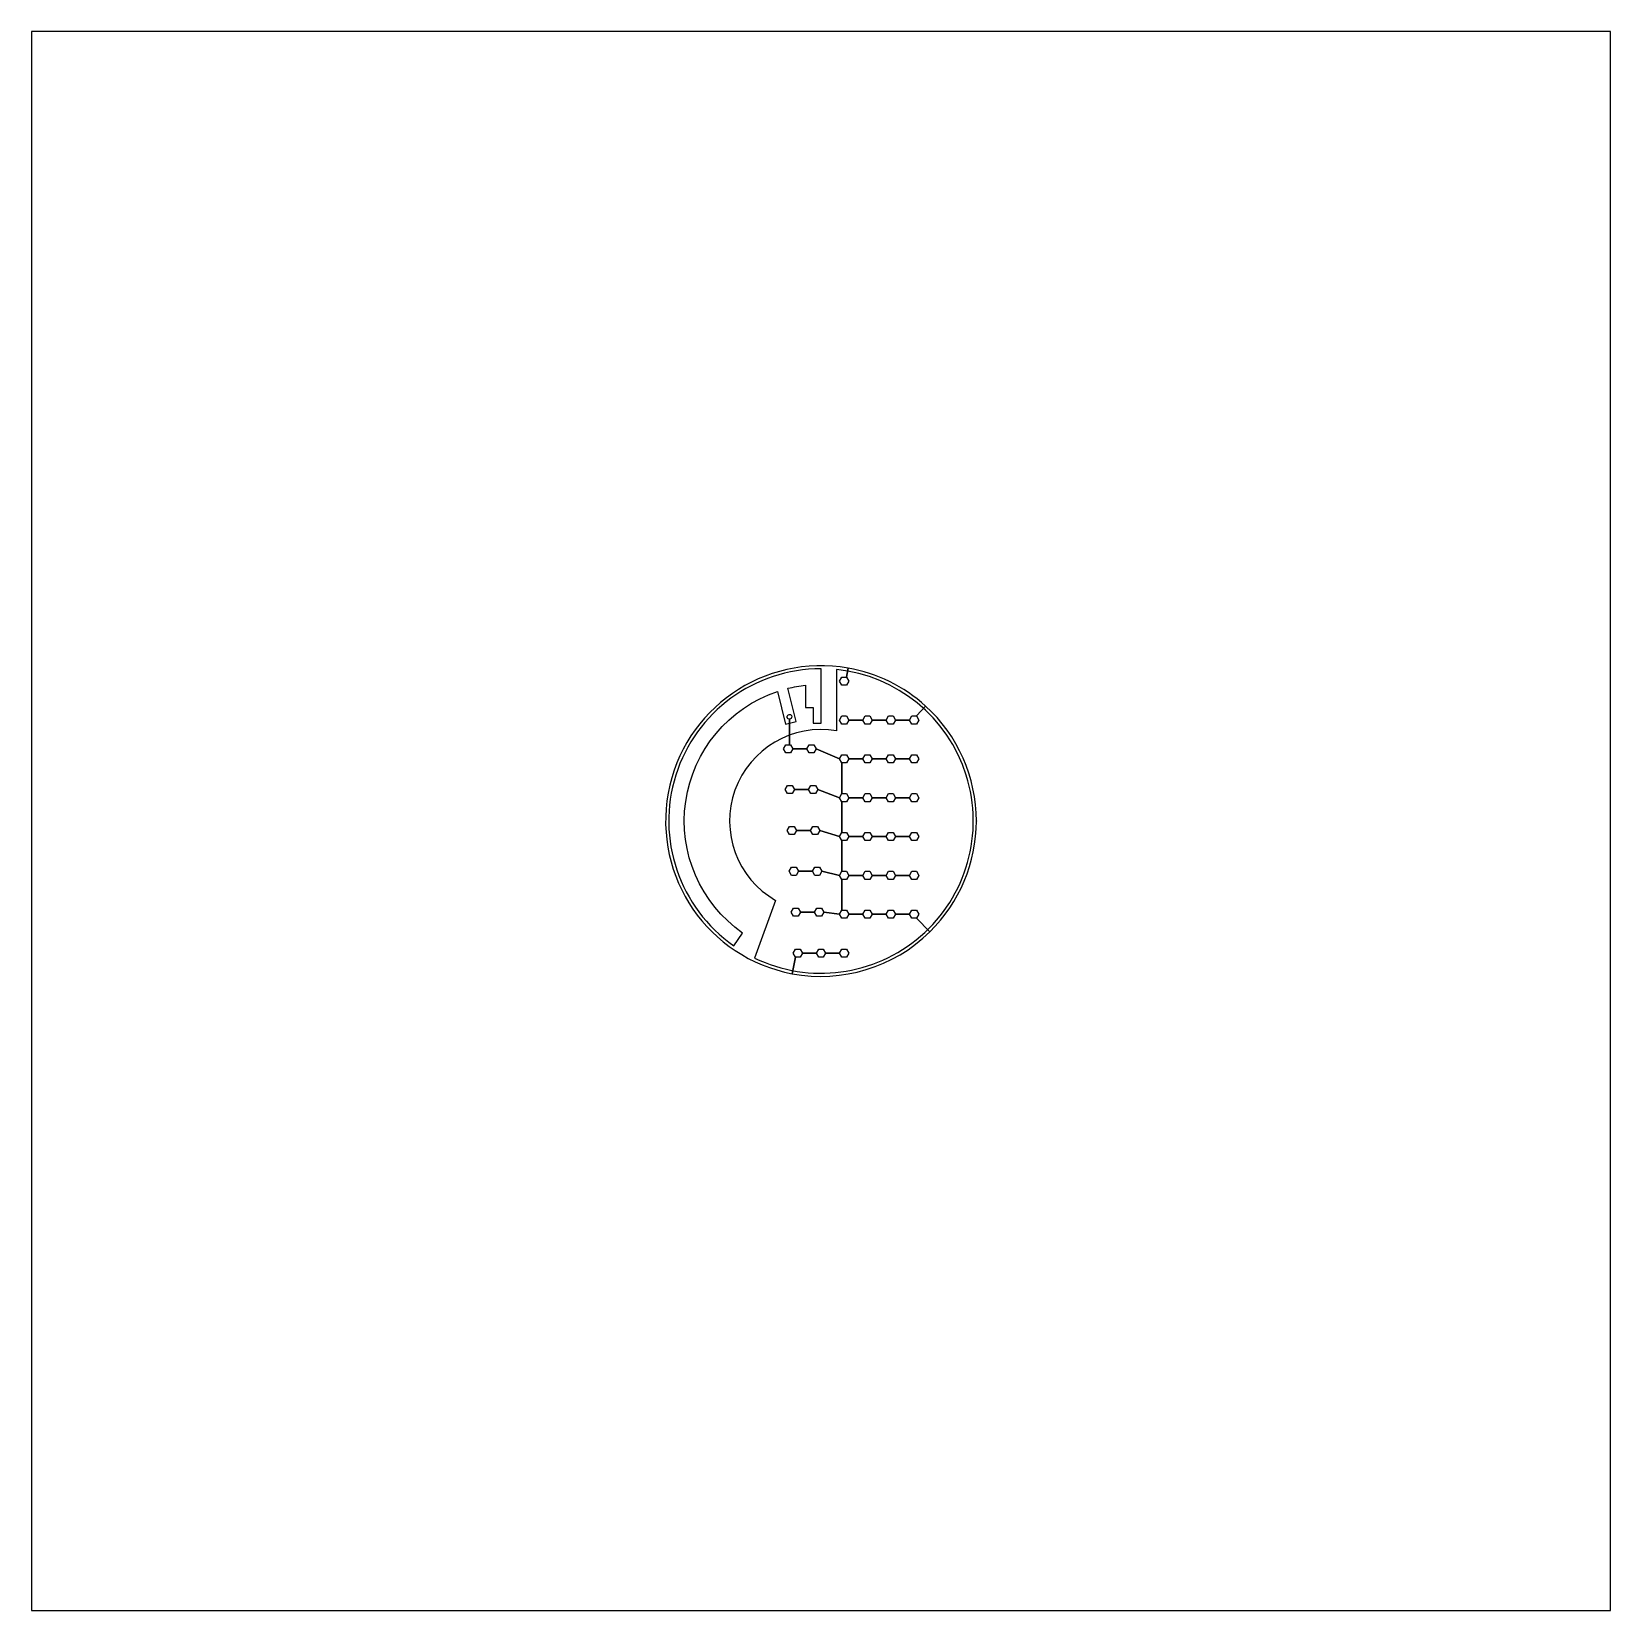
# Model space of a CAD drawing. Extents: x -51 to 51, y -51 to 51.
import ezdxf

# ---------------------------------------------------------------- set-up
doc = ezdxf.new("R2010")
doc.units = 0
doc.layers.add('TOP', color=50, linetype='CONTINUOUS')

msp = doc.modelspace()

# ---------------------------------------------------------------- linework, layer by layer
at = {"layer": 'TOP'}
msp.add_lwpolyline([(50.82, -50.82), (50.82, 50.82), (-50.82, 50.82), (-50.82, -50.82), (50.82, -50.82)], close=True, dxfattribs=at)
for points in [[(10, 0, 0.211209), (6.73, 7.4), (6.15, 6.76), (6.3, 6.5), (6.15, 6.24), (5.85, 6.24), (5.7, 6.5), (4.8, 6.5), (4.65, 6.24), (4.35, 6.24), (4.2, 6.5), (3.3, 6.5), (3.15, 6.24), (2.85, 6.24), (2.7, 6.5), (1.8, 6.5), (1.65, 6.24), (1.35, 6.24), (1.2, 6.5), (1.35, 6.76), (1.65, 6.76), (1.8, 6.5), (2.7, 6.5), (2.85, 6.76), (3.15, 6.76), (3.3, 6.5), (4.2, 6.5), (4.35, 6.76), (4.65, 6.76), (4.8, 6.5), (5.7, 6.5), (5.85, 6.76), (6.15, 6.76), (6.73, 7.4, 0.141396), (1.75, 9.84), (1.65, 9.26), (1.8, 9), (1.65, 8.74), (1.35, 8.74), (1.2, 9), (1.35, 9.26), (1.65, 9.26), (1.75, 9.84, 0.995092), (-1.85, -9.83), (-1.65, -8.76), (-1.8, -8.5), (-1.65, -8.24), (-1.35, -8.24), (-1.2, -8.5), (-0.3, -8.5), (-0.15, -8.24), (0.15, -8.24), (0.3, -8.5), (1.2, -8.5), (1.35, -8.24), (1.65, -8.24), (1.8, -8.5), (1.65, -8.76), (1.35, -8.76), (1.2, -8.5), (0.3, -8.5), (0.15, -8.76), (-0.15, -8.76), (-0.3, -8.5), (-1.2, -8.5), (-1.35, -8.76), (-1.65, -8.76), (-1.85, -9.83, 0.24544), (7.01, -7.13), (6.15, -6.26), (5.85, -6.26), (5.7, -6), (4.8, -6), (4.65, -6.26), (4.35, -6.26), (4.2, -6), (3.3, -6), (3.15, -6.26), (2.85, -6.26), (2.7, -6), (1.8, -6), (1.65, -6.26), (1.35, -6.26), (1.2, -6), (0.18, -5.87), (0.03, -6.13), (-0.27, -6.13), (-0.42, -5.87), (-1.32, -5.87), (-1.48, -6.13), (-1.77, -6.13), (-1.93, -5.87), (-1.77, -5.61), (-1.48, -5.61), (-1.32, -5.87), (-0.42, -5.87), (-0.27, -5.61), (0.03, -5.61), (0.18, -5.87), (1.2, -6), (1.35, -5.74), (1.35, -3.76), (1.2, -3.5), (0.05, -3.24), (-0.1, -3.5), (-0.4, -3.5), (-0.55, -3.24), (-1.45, -3.24), (-1.6, -3.5), (-1.9, -3.5), (-2.05, -3.24), (-1.9, -2.98), (-1.6, -2.98), (-1.45, -3.24), (-0.55, -3.24), (-0.4, -2.98), (-0.1, -2.98), (0.05, -3.24), (1.2, -3.5), (1.35, -3.24), (1.35, -1.26), (1.2, -1), (-0.07, -0.61), (-0.22, -0.87), (-0.52, -0.87), (-0.67, -0.61), (-1.57, -0.61), (-1.72, -0.87), (-2.02, -0.87), (-2.17, -0.61), (-2.02, -0.35), (-1.72, -0.35), (-1.57, -0.61), (-0.67, -0.61), (-0.52, -0.35), (-0.22, -0.35), (-0.07, -0.61), (1.2, -1), (1.35, -0.74), (1.35, 1.24), (1.2, 1.5), (-0.2, 2.02), (-0.35, 1.76), (-0.65, 1.76), (-0.8, 2.02), (-1.7, 2.02), (-1.85, 1.76), (-2.15, 1.76), (-2.3, 2.02), (-2.15, 2.28), (-1.85, 2.28), (-1.7, 2.02), (-0.8, 2.02), (-0.65, 2.28), (-0.35, 2.28), (-0.2, 2.02), (1.2, 1.5), (1.35, 1.76), (1.35, 3.74), (1.2, 4), (-0.32, 4.65), (-0.47, 4.39), (-0.77, 4.39), (-0.92, 4.65), (-1.82, 4.65), (-1.97, 4.39), (-2.27, 4.39), (-2.42, 4.65), (-2.27, 4.91), (-2.03, 4.91), (-2.03, 6.56, -2.414214), (-1.88, 6.71, -0.414214), (-2.03, 6.56), (-2.03, 4.91), (-1.97, 4.91), (-1.82, 4.65), (-0.92, 4.65), (-0.77, 4.91), (-0.47, 4.91), (-0.32, 4.65), (1.2, 4), (1.35, 4.26), (1.65, 4.26), (1.8, 4), (2.7, 4), (2.85, 4.26), (3.15, 4.26), (3.3, 4), (4.2, 4), (4.35, 4.26), (4.65, 4.26), (4.8, 4), (5.7, 4), (5.85, 4.26), (6.15, 4.26), (6.3, 4), (6.15, 3.74), (5.85, 3.74), (5.7, 4), (4.8, 4), (4.65, 3.74), (4.35, 3.74), (4.2, 4), (3.3, 4), (3.15, 3.74), (2.85, 3.74), (2.7, 4), (1.8, 4), (1.65, 3.74), (1.35, 3.74), (1.35, 1.76), (1.65, 1.76), (1.8, 1.5), (2.7, 1.5), (2.85, 1.76), (3.15, 1.76), (3.3, 1.5), (4.2, 1.5), (4.35, 1.76), (4.65, 1.76), (4.8, 1.5), (5.7, 1.5), (5.85, 1.76), (6.15, 1.76), (6.3, 1.5), (6.15, 1.24), (5.85, 1.24), (5.7, 1.5), (4.8, 1.5), (4.65, 1.24), (4.35, 1.24), (4.2, 1.5), (3.3, 1.5), (3.15, 1.24), (2.85, 1.24), (2.7, 1.5), (1.8, 1.5), (1.65, 1.24), (1.35, 1.24), (1.35, -0.74), (1.65, -0.74), (1.8, -1), (2.7, -1), (2.85, -0.74), (3.15, -0.74), (3.3, -1), (4.2, -1), (4.35, -0.74), (4.65, -0.74), (4.8, -1), (5.7, -1), (5.85, -0.74), (6.15, -0.74), (6.3, -1), (6.15, -1.26), (5.85, -1.26), (5.7, -1), (4.8, -1), (4.65, -1.26), (4.35, -1.26), (4.2, -1), (3.3, -1), (3.15, -1.26), (2.85, -1.26), (2.7, -1), (1.8, -1), (1.65, -1.26), (1.35, -1.26), (1.35, -3.24), (1.65, -3.24), (1.8, -3.5), (2.7, -3.5), (2.85, -3.24), (3.15, -3.24), (3.3, -3.5), (4.2, -3.5), (4.35, -3.24), (4.65, -3.24), (4.8, -3.5), (5.7, -3.5), (5.85, -3.24), (6.15, -3.24), (6.3, -3.5), (6.15, -3.76), (5.85, -3.76), (5.7, -3.5), (4.8, -3.5), (4.65, -3.76), (4.35, -3.76), (4.2, -3.5), (3.3, -3.5), (3.15, -3.76), (2.85, -3.76), (2.7, -3.5), (1.8, -3.5), (1.65, -3.76), (1.35, -3.76), (1.35, -5.74), (1.65, -5.74), (1.8, -6), (2.7, -6), (2.85, -5.74), (3.15, -5.74), (3.3, -6), (4.2, -6), (4.35, -5.74), (4.65, -5.74), (4.8, -6), (5.7, -6), (5.85, -5.74), (6.15, -5.74), (6.3, -6), (6.15, -6.26), (7.01, -7.13, 0.201213), (10, 0)], [(-1, 8.74), (-1, 7.3), (-0.5, 7.3), (-0.5, 6.3), (0, 6.3), (0, 9.8, 0.73323), (-5.62, -8.03), (-5.05, -7.21, -0.61543), (-2.8, 8.34), (-2.28, 6.23), (-1.6, 6.4), (-2.13, 8.54, -0.032628), (-1, 8.74)], [(-4.27, -8.82, 1.191754), (1, 9.75), (1, 5.8, 0.8391), (-2.92, -5.11), (-4.27, -8.82)]]:
    msp.add_lwpolyline(points, format="xyb", close=True, dxfattribs=at)

doc.saveas('drawing.dxf')
